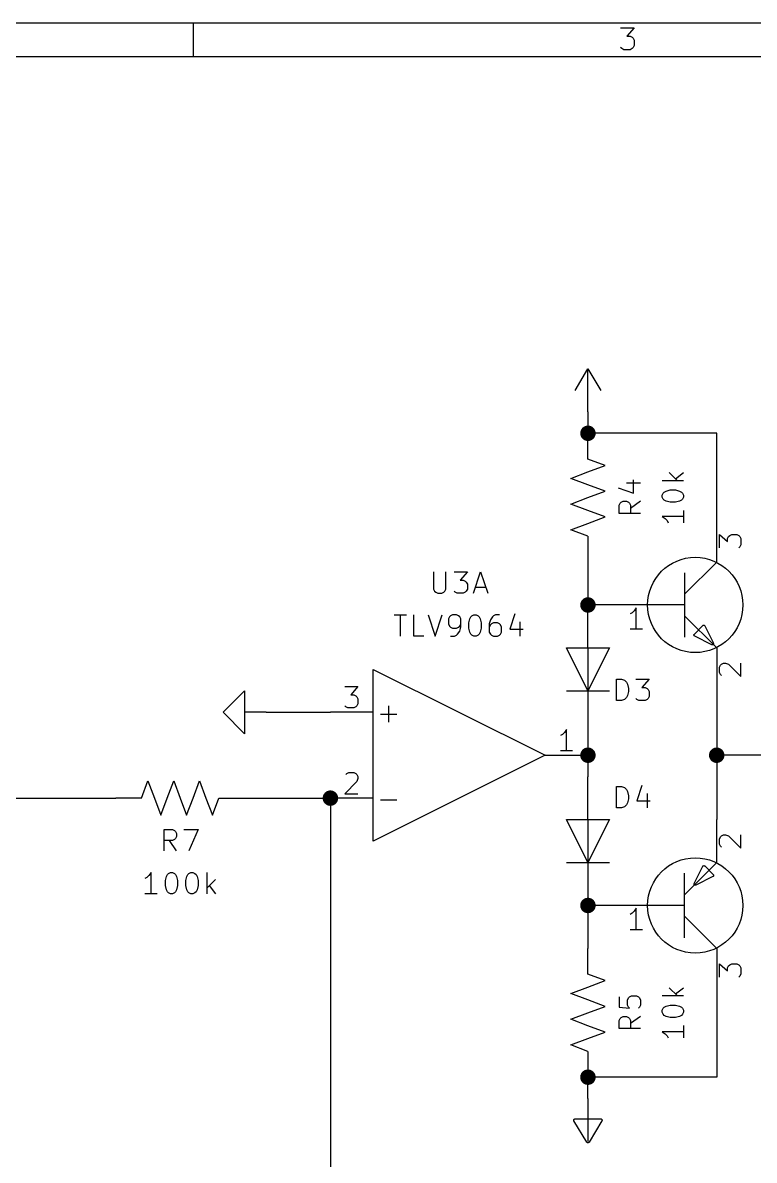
# Model space of a CAD drawing. Extents: x 0.4 to 11.3, y -7.9 to -0.4.
# Drawn here: x 3.933 to 5.637, y -3.043 to -0.394 of the extents above; entities that cross this region are included whole.
import ezdxf

# ---------------------------------------------------------------- set-up
doc = ezdxf.new("R2010")
doc.units = 0
doc.header["$MEASUREMENT"] = 0
for name, color, linetype in [('CYAN2', 4, 'CONTINUOUS'), ('GREEN3', 91, 'CONTINUOUS'), ('LYELLOW', 51, 'CONTINUOUS'), ('RED2', 1, 'CONTINUOUS'), ('RED3', 11, 'CONTINUOUS')]:
    doc.layers.add(name, color=color, linetype=linetype)

msp = doc.modelspace()

# ---------------------------------------------------------------- linework, layer by layer
at = {"layer": 'CYAN2', "linetype": 'CONTINUOUS'}
for p, q in [((5.43947, -1.44167), (5.45852, -1.46071)), ((5.43947, -1.44167), (5.45852, -1.46071)), ((5.45376, -1.45595), (5.4728, -1.44167)), ((5.45376, -1.45595), (5.4728, -1.44167)), ((5.32043, -1.47738), (5.35614, -1.48928)), ((5.32043, -1.47738), (5.35614, -1.48928)), ((5.33947, -1.46547), (5.3728, -1.46547)), ((5.33947, -1.46547), (5.3728, -1.46547)), ((5.35614, -1.48928), (5.35614, -1.45833)), ((5.35614, -1.48928), (5.35614, -1.45833)), ((5.4728, -1.46071), (5.4228, -1.46071)), ((5.4728, -1.46071), (5.4228, -1.46071)), ((5.43233, -1.48452), (5.44185, -1.48214)), ((5.43233, -1.48452), (5.44185, -1.48214)), ((5.44185, -1.48214), (5.45376, -1.48214)), ((5.44185, -1.48214), (5.45376, -1.48214)), ((5.45376, -1.48214), (5.46328, -1.48452)), ((5.45376, -1.48214), (5.46328, -1.48452)), ((5.32757, -1.51071), (5.33233, -1.50833)), ((5.32757, -1.51071), (5.33233, -1.50833)), ((5.33233, -1.50833), (5.33947, -1.50833)), ((5.33233, -1.50833), (5.33947, -1.50833)), ((5.33947, -1.50833), (5.34423, -1.51071)), ((5.33947, -1.50833), (5.34423, -1.51071)), ((5.3728, -1.50833), (5.349, -1.525)), ((5.3728, -1.50833), (5.349, -1.525)), ((5.4228, -1.49404), (5.42519, -1.48928)), ((5.4228, -1.49404), (5.42519, -1.48928)), ((5.4228, -1.49881), (5.4228, -1.49404)), ((5.4228, -1.49881), (5.4228, -1.49404)), ((5.42519, -1.50357), (5.4228, -1.49881)), ((5.42519, -1.50357), (5.4228, -1.49881)), ((5.42519, -1.48928), (5.42757, -1.4869)), ((5.42519, -1.48928), (5.42757, -1.4869)), ((5.42757, -1.50595), (5.42519, -1.50357)), ((5.42757, -1.50595), (5.42519, -1.50357)), ((5.42757, -1.4869), (5.43233, -1.48452)), ((5.42757, -1.4869), (5.43233, -1.48452)), ((5.43233, -1.50833), (5.42757, -1.50595)), ((5.43233, -1.50833), (5.42757, -1.50595)), ((5.44185, -1.51071), (5.43233, -1.50833)), ((5.44185, -1.51071), (5.43233, -1.50833)), ((5.46328, -1.50833), (5.45376, -1.51071)), ((5.46328, -1.50833), (5.45376, -1.51071)), ((5.46328, -1.48452), (5.46804, -1.4869)), ((5.46328, -1.48452), (5.46804, -1.4869)), ((5.46804, -1.50595), (5.46328, -1.50833)), ((5.46804, -1.50595), (5.46328, -1.50833)), ((5.46804, -1.4869), (5.47043, -1.48928)), ((5.46804, -1.4869), (5.47043, -1.48928)), ((5.47043, -1.50357), (5.46804, -1.50595)), ((5.47043, -1.50357), (5.46804, -1.50595)), ((5.47043, -1.48928), (5.4728, -1.49404)), ((5.47043, -1.48928), (5.4728, -1.49404)), ((5.4728, -1.49881), (5.47043, -1.50357)), ((5.4728, -1.49881), (5.47043, -1.50357)), ((5.4728, -1.49404), (5.4728, -1.49881)), ((5.4728, -1.49404), (5.4728, -1.49881)), ((5.3228, -1.51785), (5.32519, -1.51309)), ((5.3228, -1.51785), (5.32519, -1.51309)), ((5.3228, -1.5369), (5.3228, -1.51785)), ((5.3228, -1.5369), (5.3228, -1.51785)), ((5.32519, -1.51309), (5.32757, -1.51071)), ((5.32519, -1.51309), (5.32757, -1.51071)), ((5.34423, -1.51071), (5.34661, -1.51309)), ((5.34423, -1.51071), (5.34661, -1.51309)), ((5.34661, -1.51309), (5.349, -1.51785)), ((5.34661, -1.51309), (5.349, -1.51785)), ((5.349, -1.51785), (5.349, -1.5369)), ((5.349, -1.51785), (5.349, -1.5369)), ((5.45376, -1.51071), (5.44185, -1.51071)), ((5.45376, -1.51071), (5.44185, -1.51071)), ((5.4728, -1.52976), (5.4728, -1.55833)), ((5.4728, -1.52976), (5.4728, -1.55833)), ((5.3728, -1.5369), (5.3228, -1.5369)), ((5.3728, -1.5369), (5.3228, -1.5369)), ((5.4728, -1.54404), (5.4228, -1.54404)), ((5.4228, -1.54404), (5.42995, -1.5488)), ((5.4728, -1.54404), (5.4228, -1.54404)), ((5.4228, -1.54404), (5.42995, -1.5488)), ((5.42995, -1.5488), (5.43471, -1.55357)), ((5.42995, -1.5488), (5.43471, -1.55357)), ((5.43471, -1.55357), (5.43709, -1.55833)), ((5.43471, -1.55357), (5.43709, -1.55833)), ((4.89047, -1.6728), (4.89047, -1.71328)), ((4.89047, -1.6728), (4.89047, -1.71328)), ((4.91904, -1.71328), (4.91904, -1.6728)), ((4.91904, -1.71328), (4.91904, -1.6728)), ((4.93809, -1.6728), (4.96905, -1.6728)), ((4.93809, -1.6728), (4.96905, -1.6728)), ((4.96905, -1.6728), (4.95238, -1.69185)), ((4.96905, -1.6728), (4.95238, -1.69185)), ((4.95238, -1.69185), (4.95952, -1.69185)), ((4.95238, -1.69185), (4.95952, -1.69185)), ((4.95952, -1.69185), (4.96428, -1.69423)), ((4.95952, -1.69185), (4.96428, -1.69423)), ((4.96428, -1.69423), (4.96667, -1.69661)), ((4.96428, -1.69423), (4.96667, -1.69661)), ((4.98333, -1.7228), (5, -1.6728)), ((4.98333, -1.7228), (5, -1.6728)), ((5, -1.6728), (5.01667, -1.7228)), ((5, -1.6728), (5.01667, -1.7228)), ((4.89047, -1.71328), (4.89285, -1.71804)), ((4.89047, -1.71328), (4.89285, -1.71804)), ((4.89285, -1.71804), (4.89524, -1.72043)), ((4.89285, -1.71804), (4.89524, -1.72043)), ((4.89524, -1.72043), (4.9, -1.7228)), ((4.89524, -1.72043), (4.9, -1.7228)), ((4.90952, -1.7228), (4.91428, -1.72043)), ((4.90952, -1.7228), (4.91428, -1.72043)), ((4.91428, -1.72043), (4.91667, -1.71804)), ((4.91428, -1.72043), (4.91667, -1.71804)), ((4.91667, -1.71804), (4.91904, -1.71328)), ((4.91667, -1.71804), (4.91904, -1.71328)), ((4.94048, -1.72043), (4.93809, -1.71804)), ((4.94048, -1.72043), (4.93809, -1.71804)), ((4.94524, -1.7228), (4.94048, -1.72043)), ((4.94524, -1.7228), (4.94048, -1.72043)), ((4.96428, -1.72043), (4.95952, -1.7228)), ((4.96428, -1.72043), (4.95952, -1.7228)), ((4.96667, -1.71804), (4.96428, -1.72043)), ((4.96667, -1.71804), (4.96428, -1.72043)), ((4.96667, -1.69661), (4.96905, -1.70137)), ((4.96667, -1.69661), (4.96905, -1.70137)), ((4.96905, -1.71328), (4.96667, -1.71804)), ((4.96905, -1.71328), (4.96667, -1.71804)), ((4.96905, -1.70137), (4.96905, -1.71328)), ((4.96905, -1.70137), (4.96905, -1.71328)), ((4.98809, -1.70852), (5.0119, -1.70852)), ((4.98809, -1.70852), (5.0119, -1.70852)), ((4.9, -1.7228), (4.90952, -1.7228)), ((4.9, -1.7228), (4.90952, -1.7228)), ((4.95952, -1.7228), (4.94524, -1.7228)), ((4.95952, -1.7228), (4.94524, -1.7228)), ((4.79881, -1.7728), (4.82738, -1.7728)), ((4.79881, -1.7728), (4.82738, -1.7728)), ((4.8131, -1.8228), (4.8131, -1.7728)), ((4.8131, -1.8228), (4.8131, -1.7728)), ((4.84405, -1.8228), (4.84405, -1.7728)), ((4.84405, -1.8228), (4.84405, -1.7728)), ((4.87738, -1.7728), (4.89405, -1.8228)), ((4.87738, -1.7728), (4.89405, -1.8228)), ((4.89405, -1.8228), (4.91072, -1.7728)), ((4.89405, -1.8228), (4.91072, -1.7728)), ((4.92976, -1.77519), (4.92738, -1.77757)), ((4.92976, -1.77519), (4.92738, -1.77757)), ((4.93453, -1.7728), (4.92976, -1.77519)), ((4.93453, -1.7728), (4.92976, -1.77519)), ((4.94405, -1.7728), (4.93453, -1.7728)), ((4.94405, -1.7728), (4.93453, -1.7728)), ((4.94881, -1.77519), (4.94405, -1.7728)), ((4.94881, -1.77519), (4.94405, -1.7728)), ((4.95119, -1.77757), (4.94881, -1.77519)), ((4.95119, -1.77757), (4.94881, -1.77519)), ((4.97738, -1.77757), (4.97976, -1.77519)), ((4.97738, -1.77757), (4.97976, -1.77519)), ((4.97976, -1.77519), (4.98452, -1.7728)), ((4.97976, -1.77519), (4.98452, -1.7728)), ((4.98452, -1.7728), (4.98929, -1.7728)), ((4.98452, -1.7728), (4.98929, -1.7728)), ((4.98929, -1.7728), (4.99405, -1.77519)), ((4.98929, -1.7728), (4.99405, -1.77519)), ((4.99405, -1.77519), (4.99643, -1.77757)), ((4.99405, -1.77519), (4.99643, -1.77757)), ((5.02976, -1.77519), (5.02738, -1.77757)), ((5.02976, -1.77519), (5.02738, -1.77757)), ((5.03452, -1.7728), (5.02976, -1.77519)), ((5.03452, -1.7728), (5.02976, -1.77519)), ((5.04405, -1.7728), (5.03452, -1.7728)), ((5.04405, -1.7728), (5.03452, -1.7728)), ((5.07976, -1.77043), (5.06786, -1.80614)), ((5.07976, -1.77043), (5.06786, -1.80614)), ((4.92738, -1.77757), (4.925, -1.78233)), ((4.92738, -1.77757), (4.925, -1.78233)), ((4.925, -1.78233), (4.925, -1.79423)), ((4.925, -1.78233), (4.925, -1.79423)), ((4.925, -1.79423), (4.92738, -1.799)), ((4.925, -1.79423), (4.92738, -1.799)), ((4.92738, -1.799), (4.92976, -1.80137)), ((4.92738, -1.799), (4.92976, -1.80137)), ((4.92976, -1.80137), (4.93453, -1.80376)), ((4.92976, -1.80137), (4.93453, -1.80376)), ((4.94405, -1.80376), (4.94881, -1.80137)), ((4.94405, -1.80376), (4.94881, -1.80137)), ((4.94881, -1.80137), (4.95119, -1.799)), ((4.94881, -1.80137), (4.95119, -1.799)), ((4.95357, -1.78233), (4.95119, -1.77757)), ((4.95357, -1.78233), (4.95119, -1.77757)), ((4.95119, -1.799), (4.95357, -1.79423)), ((4.95119, -1.799), (4.95357, -1.79423)), ((4.95119, -1.8109), (4.95357, -1.80137)), ((4.95119, -1.8109), (4.95357, -1.80137)), ((4.95357, -1.80137), (4.95357, -1.78233)), ((4.95357, -1.80137), (4.95357, -1.78233)), ((4.97262, -1.79185), (4.975, -1.78233)), ((4.97262, -1.79185), (4.975, -1.78233)), ((4.97262, -1.80376), (4.97262, -1.79185)), ((4.97262, -1.80376), (4.97262, -1.79185)), ((4.975, -1.78233), (4.97738, -1.77757)), ((4.975, -1.78233), (4.97738, -1.77757)), ((4.99643, -1.77757), (4.99881, -1.78233)), ((4.99643, -1.77757), (4.99881, -1.78233)), ((4.99881, -1.78233), (5.00119, -1.79185)), ((4.99881, -1.78233), (5.00119, -1.79185)), ((5.00119, -1.79185), (5.00119, -1.80376)), ((5.00119, -1.79185), (5.00119, -1.80376)), ((5.02262, -1.78471), (5.02024, -1.79423)), ((5.02262, -1.78471), (5.02024, -1.79423)), ((5.02024, -1.79423), (5.02024, -1.81328)), ((5.02024, -1.79423), (5.02024, -1.81328)), ((5.02262, -1.79661), (5.02024, -1.80137)), ((5.02262, -1.79661), (5.02024, -1.80137)), ((5.02738, -1.77757), (5.02262, -1.78471)), ((5.02738, -1.77757), (5.02262, -1.78471)), ((5.025, -1.79423), (5.02262, -1.79661)), ((5.025, -1.79423), (5.02262, -1.79661)), ((5.02976, -1.79185), (5.025, -1.79423)), ((5.02976, -1.79185), (5.025, -1.79423)), ((5.03929, -1.79185), (5.02976, -1.79185)), ((5.03929, -1.79185), (5.02976, -1.79185)), ((5.04405, -1.79423), (5.03929, -1.79185)), ((5.04405, -1.79423), (5.03929, -1.79185)), ((5.04643, -1.79661), (5.04405, -1.79423)), ((5.04643, -1.79661), (5.04405, -1.79423)), ((5.04881, -1.80137), (5.04643, -1.79661)), ((5.04881, -1.80137), (5.04643, -1.79661)), ((5.04881, -1.81328), (5.04881, -1.80137)), ((5.04881, -1.81328), (5.04881, -1.80137)), ((5.09167, -1.78947), (5.09167, -1.8228)), ((5.09167, -1.78947), (5.09167, -1.8228)), ((4.86786, -1.8228), (4.84405, -1.8228)), ((4.86786, -1.8228), (4.84405, -1.8228)), ((4.92976, -1.8228), (4.93929, -1.8228)), ((4.92976, -1.8228), (4.93929, -1.8228)), ((4.93453, -1.80376), (4.94405, -1.80376)), ((4.93453, -1.80376), (4.94405, -1.80376)), ((4.93929, -1.8228), (4.94405, -1.82043)), ((4.93929, -1.8228), (4.94405, -1.82043)), ((4.94405, -1.82043), (4.94643, -1.81804)), ((4.94405, -1.82043), (4.94643, -1.81804)), ((4.94643, -1.81804), (4.95119, -1.8109)), ((4.94643, -1.81804), (4.95119, -1.8109)), ((4.975, -1.81328), (4.97262, -1.80376)), ((4.975, -1.81328), (4.97262, -1.80376)), ((4.97738, -1.81804), (4.975, -1.81328)), ((4.97738, -1.81804), (4.975, -1.81328)), ((4.97976, -1.82043), (4.97738, -1.81804)), ((4.97976, -1.82043), (4.97738, -1.81804)), ((4.98452, -1.8228), (4.97976, -1.82043)), ((4.98452, -1.8228), (4.97976, -1.82043)), ((4.98929, -1.8228), (4.98452, -1.8228)), ((4.98929, -1.8228), (4.98452, -1.8228)), ((4.99405, -1.82043), (4.98929, -1.8228)), ((4.99405, -1.82043), (4.98929, -1.8228)), ((4.99643, -1.81804), (4.99405, -1.82043)), ((4.99643, -1.81804), (4.99405, -1.82043)), ((4.99881, -1.81328), (4.99643, -1.81804)), ((4.99881, -1.81328), (4.99643, -1.81804)), ((5.00119, -1.80376), (4.99881, -1.81328)), ((5.00119, -1.80376), (4.99881, -1.81328)), ((5.02024, -1.81328), (5.02262, -1.81804)), ((5.02024, -1.81328), (5.02262, -1.81804)), ((5.02262, -1.81804), (5.025, -1.82043)), ((5.02262, -1.81804), (5.025, -1.82043)), ((5.025, -1.82043), (5.02976, -1.8228)), ((5.025, -1.82043), (5.02976, -1.8228)), ((5.02976, -1.8228), (5.03929, -1.8228)), ((5.02976, -1.8228), (5.03929, -1.8228)), ((5.03929, -1.8228), (5.04405, -1.82043)), ((5.03929, -1.8228), (5.04405, -1.82043)), ((5.04405, -1.82043), (5.04643, -1.81804)), ((5.04405, -1.82043), (5.04643, -1.81804)), ((5.04643, -1.81804), (5.04881, -1.81328)), ((5.04643, -1.81804), (5.04881, -1.81328)), ((5.06786, -1.80614), (5.09881, -1.80614)), ((5.06786, -1.80614), (5.09881, -1.80614)), ((5.31628, -1.9728), (5.31628, -1.9228)), ((5.31628, -1.9228), (5.32819, -1.9228)), ((5.31628, -1.9728), (5.31628, -1.9228)), ((5.31628, -1.9228), (5.32819, -1.9228)), ((5.32819, -1.9228), (5.33533, -1.92519)), ((5.32819, -1.9228), (5.33533, -1.92519)), ((5.33533, -1.92519), (5.34009, -1.92995)), ((5.33533, -1.92519), (5.34009, -1.92995)), ((5.34009, -1.92995), (5.34247, -1.93471)), ((5.34009, -1.92995), (5.34247, -1.93471)), ((5.36152, -1.9228), (5.39247, -1.9228)), ((5.36152, -1.9228), (5.39247, -1.9228)), ((5.39247, -1.9228), (5.3758, -1.94185)), ((5.39247, -1.9228), (5.3758, -1.94185)), ((5.34247, -1.93471), (5.34485, -1.94423)), ((5.34247, -1.93471), (5.34485, -1.94423)), ((5.34485, -1.95137), (5.34247, -1.9609)), ((5.34485, -1.95137), (5.34247, -1.9609)), ((5.34485, -1.94423), (5.34485, -1.95137)), ((5.34485, -1.94423), (5.34485, -1.95137)), ((5.3758, -1.94185), (5.38295, -1.94185)), ((5.3758, -1.94185), (5.38295, -1.94185)), ((5.38295, -1.94185), (5.38771, -1.94423)), ((5.38295, -1.94185), (5.38771, -1.94423)), ((5.38771, -1.94423), (5.39009, -1.94661)), ((5.38771, -1.94423), (5.39009, -1.94661)), ((5.39009, -1.94661), (5.39247, -1.95137)), ((5.39009, -1.94661), (5.39247, -1.95137)), ((5.39247, -1.95137), (5.39247, -1.96328)), ((5.39247, -1.95137), (5.39247, -1.96328)), ((4.78595, -2.02313), (4.78595, -1.98504)), ((4.78595, -2.02313), (4.78595, -1.98504)), ((5.32819, -1.9728), (5.31628, -1.9728)), ((5.32819, -1.9728), (5.31628, -1.9728)), ((5.33533, -1.97043), (5.32819, -1.9728)), ((5.33533, -1.97043), (5.32819, -1.9728)), ((5.34009, -1.96566), (5.33533, -1.97043)), ((5.34009, -1.96566), (5.33533, -1.97043)), ((5.34247, -1.9609), (5.34009, -1.96566)), ((5.34247, -1.9609), (5.34009, -1.96566)), ((5.3639, -1.97043), (5.36152, -1.96804)), ((5.3639, -1.97043), (5.36152, -1.96804)), ((5.36866, -1.9728), (5.3639, -1.97043)), ((5.36866, -1.9728), (5.3639, -1.97043)), ((5.38295, -1.9728), (5.36866, -1.9728)), ((5.38295, -1.9728), (5.36866, -1.9728)), ((5.38771, -1.97043), (5.38295, -1.9728)), ((5.38771, -1.97043), (5.38295, -1.9728)), ((5.39009, -1.96804), (5.38771, -1.97043)), ((5.39009, -1.96804), (5.38771, -1.97043)), ((5.39247, -1.96328), (5.39009, -1.96804)), ((5.39247, -1.96328), (5.39009, -1.96804)), ((4.7669, -2.00408), (4.805, -2.00408)), ((4.7669, -2.00408), (4.805, -2.00408)), ((5.31628, -2.2228), (5.31628, -2.1728)), ((5.31628, -2.1728), (5.32819, -2.1728)), ((5.31628, -2.2228), (5.31628, -2.1728)), ((5.31628, -2.1728), (5.32819, -2.1728)), ((5.32819, -2.1728), (5.33533, -2.17519)), ((5.32819, -2.1728), (5.33533, -2.17519)), ((5.3758, -2.17043), (5.3639, -2.20614)), ((5.3758, -2.17043), (5.3639, -2.20614)), ((5.33533, -2.17519), (5.34009, -2.17995)), ((5.33533, -2.17519), (5.34009, -2.17995)), ((5.34009, -2.17995), (5.34247, -2.18471)), ((5.34009, -2.17995), (5.34247, -2.18471)), ((5.34247, -2.18471), (5.34485, -2.19423)), ((5.34247, -2.18471), (5.34485, -2.19423)), ((5.34485, -2.19423), (5.34485, -2.20137)), ((5.34485, -2.19423), (5.34485, -2.20137)), ((5.38771, -2.18947), (5.38771, -2.2228)), ((5.38771, -2.18947), (5.38771, -2.2228)), ((4.7669, -2.20408), (4.805, -2.20408)), ((4.7669, -2.20408), (4.805, -2.20408)), ((5.32819, -2.2228), (5.31628, -2.2228)), ((5.32819, -2.2228), (5.31628, -2.2228)), ((5.33533, -2.22043), (5.32819, -2.2228)), ((5.33533, -2.22043), (5.32819, -2.2228)), ((5.34009, -2.21566), (5.33533, -2.22043)), ((5.34009, -2.21566), (5.33533, -2.22043)), ((5.34247, -2.2109), (5.34009, -2.21566)), ((5.34247, -2.2109), (5.34009, -2.21566)), ((5.34485, -2.20137), (5.34247, -2.2109)), ((5.34485, -2.20137), (5.34247, -2.2109)), ((5.3639, -2.20614), (5.39485, -2.20614)), ((5.3639, -2.20614), (5.39485, -2.20614)), ((4.26309, -2.3228), (4.26309, -2.2728)), ((4.26309, -2.2728), (4.28214, -2.2728)), ((4.28214, -2.2728), (4.2869, -2.27519)), ((4.2869, -2.27519), (4.28928, -2.27757)), ((4.28928, -2.27757), (4.29166, -2.28233)), ((4.30833, -2.2728), (4.34166, -2.2728)), ((4.34166, -2.2728), (4.32024, -2.3228)), ((4.28214, -2.299), (4.26309, -2.299)), ((4.29166, -2.3228), (4.275, -2.299)), ((4.2869, -2.29661), (4.28214, -2.299)), ((4.28928, -2.29423), (4.2869, -2.29661)), ((4.29166, -2.28947), (4.28928, -2.29423)), ((4.29166, -2.28233), (4.29166, -2.28947)), ((4.22262, -2.38471), (4.21786, -2.38709)), ((4.22738, -2.37995), (4.22262, -2.38471)), ((4.23214, -2.3728), (4.22738, -2.37995)), ((4.23214, -2.4228), (4.23214, -2.3728)), ((4.26548, -2.39185), (4.26785, -2.38233)), ((4.26785, -2.38233), (4.27024, -2.37757)), ((4.27024, -2.37757), (4.27262, -2.37519)), ((4.27262, -2.37519), (4.27738, -2.3728)), ((4.27738, -2.3728), (4.28214, -2.3728)), ((4.28214, -2.3728), (4.2869, -2.37519)), ((4.2869, -2.37519), (4.28928, -2.37757)), ((4.28928, -2.37757), (4.29167, -2.38233)), ((4.29167, -2.38233), (4.29405, -2.39185)), ((4.31309, -2.39185), (4.31547, -2.38233)), ((4.31547, -2.38233), (4.31785, -2.37757)), ((4.31785, -2.37757), (4.32024, -2.37519)), ((4.32024, -2.37519), (4.325, -2.3728)), ((4.325, -2.3728), (4.32976, -2.3728)), ((4.32976, -2.3728), (4.33452, -2.37519)), ((4.33452, -2.37519), (4.3369, -2.37757)), ((4.3369, -2.37757), (4.33928, -2.38233)), ((4.33928, -2.38233), (4.34167, -2.39185)), ((4.36309, -2.4228), (4.36309, -2.3728)), ((4.26548, -2.40376), (4.26548, -2.39185)), ((4.26785, -2.41328), (4.26548, -2.40376)), ((4.29405, -2.40376), (4.29167, -2.41328)), ((4.29405, -2.39185), (4.29405, -2.40376)), ((4.31309, -2.40376), (4.31309, -2.39185)), ((4.31547, -2.41328), (4.31309, -2.40376)), ((4.34167, -2.40376), (4.33928, -2.41328)), ((4.34167, -2.39185), (4.34167, -2.40376)), ((4.38214, -2.38947), (4.36309, -2.40852)), ((4.36785, -2.40376), (4.38214, -2.4228)), ((4.24643, -2.4228), (4.21786, -2.4228)), ((4.27024, -2.41804), (4.26785, -2.41328)), ((4.27262, -2.42043), (4.27024, -2.41804)), ((4.27738, -2.4228), (4.27262, -2.42043)), ((4.28214, -2.4228), (4.27738, -2.4228)), ((4.2869, -2.42043), (4.28214, -2.4228)), ((4.28928, -2.41804), (4.2869, -2.42043)), ((4.29167, -2.41328), (4.28928, -2.41804)), ((4.31785, -2.41804), (4.31547, -2.41328)), ((4.32024, -2.42043), (4.31785, -2.41804)), ((4.325, -2.4228), (4.32024, -2.42043)), ((4.32976, -2.4228), (4.325, -2.4228)), ((4.33452, -2.42043), (4.32976, -2.4228)), ((4.3369, -2.41804), (4.33452, -2.42043)), ((4.33928, -2.41328), (4.3369, -2.41804)), ((5.43947, -2.64167), (5.45852, -2.66071)), ((5.43947, -2.64167), (5.45852, -2.66071)), ((5.45376, -2.65595), (5.4728, -2.64167)), ((5.45376, -2.65595), (5.4728, -2.64167)), ((5.3228, -2.66309), (5.3228, -2.6869)), ((5.3228, -2.66309), (5.3228, -2.6869)), ((5.34185, -2.67023), (5.34423, -2.66547)), ((5.34185, -2.67023), (5.34423, -2.66547)), ((5.34185, -2.68214), (5.34185, -2.67023)), ((5.34185, -2.68214), (5.34185, -2.67023)), ((5.34423, -2.66547), (5.34661, -2.66309)), ((5.34423, -2.66547), (5.34661, -2.66309)), ((5.34661, -2.66309), (5.35137, -2.66071)), ((5.34661, -2.66309), (5.35137, -2.66071)), ((5.35137, -2.66071), (5.36328, -2.66071)), ((5.35137, -2.66071), (5.36328, -2.66071)), ((5.36328, -2.66071), (5.36804, -2.66309)), ((5.36328, -2.66071), (5.36804, -2.66309)), ((5.36804, -2.66309), (5.37043, -2.66547)), ((5.36804, -2.66309), (5.37043, -2.66547)), ((5.37043, -2.66547), (5.3728, -2.67023)), ((5.37043, -2.66547), (5.3728, -2.67023)), ((5.3728, -2.67023), (5.3728, -2.68214)), ((5.3728, -2.67023), (5.3728, -2.68214)), ((5.4728, -2.66071), (5.4228, -2.66071)), ((5.4728, -2.66071), (5.4228, -2.66071)), ((5.3228, -2.6869), (5.34661, -2.68928)), ((5.3228, -2.6869), (5.34661, -2.68928)), ((5.34423, -2.6869), (5.34185, -2.68214)), ((5.34423, -2.6869), (5.34185, -2.68214)), ((5.34661, -2.68928), (5.34423, -2.6869)), ((5.34661, -2.68928), (5.34423, -2.6869)), ((5.37043, -2.6869), (5.36804, -2.68928)), ((5.37043, -2.6869), (5.36804, -2.68928)), ((5.3728, -2.68214), (5.37043, -2.6869)), ((5.3728, -2.68214), (5.37043, -2.6869)), ((5.4228, -2.69404), (5.42519, -2.68928)), ((5.4228, -2.69404), (5.42519, -2.68928)), ((5.4228, -2.69881), (5.4228, -2.69404)), ((5.4228, -2.69881), (5.4228, -2.69404)), ((5.42519, -2.70357), (5.4228, -2.69881)), ((5.42519, -2.70357), (5.4228, -2.69881)), ((5.42519, -2.68928), (5.42757, -2.6869)), ((5.42519, -2.68928), (5.42757, -2.6869)), ((5.42757, -2.6869), (5.43233, -2.68452)), ((5.42757, -2.6869), (5.43233, -2.68452)), ((5.43233, -2.68452), (5.44185, -2.68214)), ((5.43233, -2.68452), (5.44185, -2.68214)), ((5.44185, -2.68214), (5.45376, -2.68214)), ((5.44185, -2.68214), (5.45376, -2.68214)), ((5.45376, -2.68214), (5.46328, -2.68452)), ((5.45376, -2.68214), (5.46328, -2.68452)), ((5.46328, -2.68452), (5.46804, -2.6869)), ((5.46328, -2.68452), (5.46804, -2.6869)), ((5.46804, -2.6869), (5.47043, -2.68928)), ((5.46804, -2.6869), (5.47043, -2.68928)), ((5.47043, -2.68928), (5.4728, -2.69404)), ((5.47043, -2.68928), (5.4728, -2.69404)), ((5.4728, -2.69881), (5.47043, -2.70357)), ((5.4728, -2.69881), (5.47043, -2.70357)), ((5.4728, -2.69404), (5.4728, -2.69881)), ((5.4728, -2.69404), (5.4728, -2.69881)), ((5.3228, -2.71785), (5.32519, -2.71309)), ((5.3228, -2.71785), (5.32519, -2.71309)), ((5.3228, -2.7369), (5.3228, -2.71785)), ((5.3228, -2.7369), (5.3228, -2.71785)), ((5.32519, -2.71309), (5.32757, -2.71071)), ((5.32519, -2.71309), (5.32757, -2.71071)), ((5.32757, -2.71071), (5.33233, -2.70833)), ((5.32757, -2.71071), (5.33233, -2.70833)), ((5.33233, -2.70833), (5.33947, -2.70833)), ((5.33233, -2.70833), (5.33947, -2.70833)), ((5.33947, -2.70833), (5.34423, -2.71071)), ((5.33947, -2.70833), (5.34423, -2.71071)), ((5.34423, -2.71071), (5.34661, -2.71309)), ((5.34423, -2.71071), (5.34661, -2.71309)), ((5.34661, -2.71309), (5.349, -2.71785)), ((5.34661, -2.71309), (5.349, -2.71785)), ((5.3728, -2.70833), (5.349, -2.725)), ((5.3728, -2.70833), (5.349, -2.725)), ((5.349, -2.71785), (5.349, -2.7369)), ((5.349, -2.71785), (5.349, -2.7369)), ((5.42757, -2.70595), (5.42519, -2.70357)), ((5.42757, -2.70595), (5.42519, -2.70357)), ((5.43233, -2.70833), (5.42757, -2.70595)), ((5.43233, -2.70833), (5.42757, -2.70595)), ((5.44185, -2.71071), (5.43233, -2.70833)), ((5.44185, -2.71071), (5.43233, -2.70833)), ((5.45376, -2.71071), (5.44185, -2.71071)), ((5.45376, -2.71071), (5.44185, -2.71071)), ((5.46328, -2.70833), (5.45376, -2.71071)), ((5.46328, -2.70833), (5.45376, -2.71071)), ((5.46804, -2.70595), (5.46328, -2.70833)), ((5.46804, -2.70595), (5.46328, -2.70833)), ((5.47043, -2.70357), (5.46804, -2.70595)), ((5.47043, -2.70357), (5.46804, -2.70595)), ((5.3728, -2.7369), (5.3228, -2.7369)), ((5.3728, -2.7369), (5.3228, -2.7369)), ((5.4728, -2.74404), (5.4228, -2.74404)), ((5.4228, -2.74404), (5.42995, -2.7488)), ((5.4728, -2.74404), (5.4228, -2.74404)), ((5.4228, -2.74404), (5.42995, -2.7488)), ((5.42995, -2.7488), (5.43471, -2.75357)), ((5.42995, -2.7488), (5.43471, -2.75357)), ((5.43471, -2.75357), (5.43709, -2.75833)), ((5.43471, -2.75357), (5.43709, -2.75833)), ((5.4728, -2.72976), (5.4728, -2.75833)), ((5.4728, -2.72976), (5.4728, -2.75833))]:
    msp.add_line(p, q, dxfattribs=at)
at = {"layer": 'GREEN3', "linetype": 'CONTINUOUS'}
for p, q in [((5.25, -1.3), (5.25, -1.35)), ((5.55, -1.35), (5.25, -1.35)), ((5.55, -1.55), (5.55, -1.35)), ((5.25, -1.65), (5.25, -1.75)), ((5.55, -1.95), (5.55, -2.1)), ((4.5, -2), (4.65, -2)), ((5.25, -2.05), (5.25, -2.1)), ((5.25, -2.1), (5.25, -2.15)), ((5.55, -2.1), (5.55, -2.25)), ((5.85, -2.1), (5.55, -2.1)), ((3.85, -2.2), (4.15, -2.2)), ((4.45, -2.2), (4.65, -2.2)), ((4.65, -2.2), (4.65, -3.6)), ((5.25, -2.45), (5.25, -2.55)), ((5.55, -2.65), (5.55, -2.85)), ((5.25, -2.9), (5.25, -2.85)), ((5.55, -2.85), (5.25, -2.85))]:
    msp.add_line(p, q, dxfattribs=at)
at = {"layer": 'GREEN3', "const_width": 0.018}
for points in [[(5.241, -1.35, 1), (5.259, -1.35, 1)], [(5.241, -1.75, 1), (5.259, -1.75, 1)], [(5.241, -2.1, 1), (5.259, -2.1, 1)], [(5.541, -2.1, 1), (5.559, -2.1, 1)], [(4.641, -2.2, 1), (4.659, -2.2, 1)], [(5.241, -2.45, 1), (5.259, -2.45, 1)], [(5.241, -2.85, 1), (5.259, -2.85, 1)]]:
    msp.add_lwpolyline(points, format="xyb", close=True, dxfattribs=at)
at = {"layer": 'LYELLOW', "linetype": 'CONTINUOUS'}
for p, q in [((4.75, -1.9), (5.15, -2.1)), ((4.75, -2.3), (4.75, -1.9)), ((5.15, -2.1), (4.75, -2.3))]:
    msp.add_line(p, q, dxfattribs=at)
at = {"layer": 'RED2', "linetype": 'CONTINUOUS'}
for p, q in [((0.3937, -0.3937), (11.2993, -0.3937)), ((4.33071, -0.47244), (4.33071, -0.3937)), ((5.32615, -0.40526), (5.35783, -0.40526)), ((5.35783, -0.40526), (5.34078, -0.42476)), ((5.34078, -0.42476), (5.34809, -0.42476)), ((5.34809, -0.42476), (5.35296, -0.4272)), ((5.35296, -0.4272), (5.3554, -0.42963)), ((5.3554, -0.42963), (5.35783, -0.43451)), ((5.35783, -0.44669), (5.3554, -0.45157)), ((5.35783, -0.43451), (5.35783, -0.44669)), ((0.47244, -0.47244), (11.2206, -0.47244)), ((5.32859, -0.45401), (5.32615, -0.45157)), ((5.33346, -0.45644), (5.32859, -0.45401)), ((5.34809, -0.45644), (5.33346, -0.45644)), ((5.35296, -0.45401), (5.34809, -0.45644)), ((5.3554, -0.45157), (5.35296, -0.45401)), ((5.22, -1.25), (5.25, -1.2)), ((5.25, -1.3), (5.25, -1.2)), ((5.25, -1.2), (5.28, -1.25)), ((5.25, -1.4), (5.25, -1.35)), ((5.25, -1.4), (5.25, -1.35)), ((5.25, -1.41), (5.25, -1.4)), ((5.29, -1.425), (5.25, -1.41)), ((5.25, -1.44), (5.29, -1.425)), ((5.21, -1.455), (5.25, -1.44)), ((5.25, -1.47), (5.21, -1.455)), ((5.29, -1.485), (5.25, -1.47)), ((5.21, -1.515), (5.25, -1.5)), ((5.25, -1.5), (5.29, -1.485)), ((5.25, -1.53), (5.21, -1.515)), ((5.29, -1.545), (5.25, -1.53)), ((5.21, -1.575), (5.25, -1.56)), ((5.25, -1.56), (5.29, -1.545)), ((5.55, -1.65), (5.55, -1.55)), ((5.55, -1.65), (5.55, -1.55)), ((5.25, -1.59), (5.21, -1.575)), ((5.25, -1.59), (5.25, -1.6)), ((5.25, -1.6), (5.25, -1.65)), ((5.25, -1.6), (5.25, -1.65)), ((5.475, -1.725), (5.55, -1.65)), ((5.475, -1.675), (5.475, -1.825)), ((5.25, -1.85), (5.25, -1.75)), ((5.475, -1.75), (5.25, -1.75)), ((5.475, -1.75), (5.25, -1.75)), ((5.25, -1.85), (5.25, -1.75)), ((5.475, -1.775), (5.55, -1.85)), ((5.49788, -1.81788), (5.51788, -1.79788)), ((5.51788, -1.79788), (5.51873, -1.79728)), ((5.51873, -1.79728), (5.51896, -1.79726)), ((5.51896, -1.79726), (5.51915, -1.79713)), ((5.51915, -1.79713), (5.51995, -1.79717)), ((5.51995, -1.79717), (5.52078, -1.7971)), ((5.52078, -1.7971), (5.52096, -1.79723)), ((5.52096, -1.79723), (5.52119, -1.79725)), ((5.52119, -1.79725), (5.52179, -1.79781)), ((5.52179, -1.79781), (5.52246, -1.79828)), ((5.52246, -1.79828), (5.52251, -1.7985)), ((5.52251, -1.7985), (5.52269, -1.79866)), ((5.52269, -1.79866), (5.54268, -1.83866)), ((5.497, -1.82018), (5.49707, -1.81996)), ((5.49728, -1.82082), (5.497, -1.82018)), ((5.49701, -1.81974), (5.49707, -1.81961)), ((5.49707, -1.81996), (5.49701, -1.81974)), ((5.49705, -1.81948), (5.49739, -1.81888)), ((5.49707, -1.81961), (5.49705, -1.81948)), ((5.4974, -1.8215), (5.49728, -1.82082)), ((5.49739, -1.81888), (5.49759, -1.81822)), ((5.49751, -1.82159), (5.4974, -1.8215)), ((5.49754, -1.82172), (5.49751, -1.82159)), ((5.49772, -1.82185), (5.49754, -1.82172)), ((5.49759, -1.81822), (5.49778, -1.81809)), ((5.49782, -1.82206), (5.49772, -1.82185)), ((5.49778, -1.81809), (5.49788, -1.81788)), ((5.49866, -1.82269), (5.49782, -1.82206)), ((5.53866, -1.84268), (5.49866, -1.82269)), ((5.2, -1.85), (5.3, -1.85)), ((5.25, -1.95), (5.2, -1.85)), ((5.25, -1.85), (5.25, -1.95)), ((5.3, -1.85), (5.25, -1.95)), ((5.53874, -1.84269), (5.53866, -1.84268)), ((5.53881, -1.84275), (5.53874, -1.84269)), ((5.53976, -1.84281), (5.53881, -1.84275)), ((5.5407, -1.84292), (5.53976, -1.84281)), ((5.54077, -1.84287), (5.5407, -1.84292)), ((5.54085, -1.84287), (5.54077, -1.84287)), ((5.54164, -1.84229), (5.54085, -1.84287)), ((5.54241, -1.84178), (5.54164, -1.84229)), ((5.54243, -1.8417), (5.54241, -1.84178)), ((5.5425, -1.84165), (5.54243, -1.8417)), ((5.54272, -1.84072), (5.5425, -1.84165)), ((5.54268, -1.83866), (5.54298, -1.83966)), ((5.543, -1.83982), (5.54272, -1.84072)), ((5.54298, -1.83966), (5.54296, -1.83974)), ((5.54296, -1.83974), (5.543, -1.83982)), ((5.55, -1.85), (5.55, -1.95)), ((5.55, -1.85), (5.55, -1.95)), ((4.75, -1.9), (5.15, -2.1)), ((4.75, -2.3), (4.75, -1.9)), ((4.4, -2), (4.45, -1.95)), ((4.45, -1.95), (4.45, -2)), ((5.2, -1.95), (5.3, -1.95)), ((5.25, -1.95), (5.25, -2.05)), ((5.25, -1.95), (5.25, -2.05)), ((4.45, -2.05), (4.4, -2)), ((4.5, -2), (4.45, -2)), ((4.45, -2), (4.45, -2.05)), ((4.75, -2), (4.65, -2)), ((4.75, -2), (4.65, -2)), ((5.15, -2.1), (4.75, -2.3)), ((5.15, -2.1), (5.25, -2.1)), ((5.15, -2.1), (5.25, -2.1)), ((4.21, -2.2), (4.225, -2.16)), ((4.225, -2.16), (4.24, -2.2)), ((4.27, -2.2), (4.285, -2.16)), ((4.285, -2.16), (4.3, -2.2)), ((4.33, -2.2), (4.345, -2.16)), ((4.345, -2.16), (4.36, -2.2)), ((5.25, -2.25), (5.25, -2.15)), ((5.25, -2.25), (5.25, -2.15)), ((4.2, -2.2), (4.15, -2.2)), ((4.21, -2.2), (4.2, -2.2)), ((4.24, -2.2), (4.255, -2.24)), ((4.255, -2.24), (4.27, -2.2)), ((4.3, -2.2), (4.315, -2.24)), ((4.315, -2.24), (4.33, -2.2)), ((4.36, -2.2), (4.375, -2.24)), ((4.375, -2.24), (4.39, -2.2)), ((4.39, -2.2), (4.4, -2.2)), ((4.4, -2.2), (4.45, -2.2)), ((4.75, -2.2), (4.65, -2.2)), ((4.75, -2.2), (4.65, -2.2)), ((5.2, -2.25), (5.3, -2.25)), ((5.25, -2.35), (5.2, -2.25)), ((5.25, -2.25), (5.25, -2.35)), ((5.3, -2.25), (5.25, -2.35)), ((5.55, -2.35), (5.55, -2.25)), ((5.55, -2.35), (5.55, -2.25)), ((5.2, -2.35), (5.3, -2.35)), ((5.25, -2.35), (5.25, -2.45)), ((5.25, -2.35), (5.25, -2.45)), ((5.475, -2.425), (5.55, -2.35)), ((5.51731, -2.35866), (5.51794, -2.35782)), ((5.51794, -2.35782), (5.51815, -2.35773)), ((5.51815, -2.35773), (5.51828, -2.35754)), ((5.51828, -2.35754), (5.51906, -2.35733)), ((5.51906, -2.35733), (5.51982, -2.357)), ((5.51982, -2.357), (5.52004, -2.35707)), ((5.52004, -2.35707), (5.52026, -2.35701)), ((5.52026, -2.35701), (5.521, -2.35735)), ((5.521, -2.35735), (5.52178, -2.35759)), ((5.52178, -2.35759), (5.52191, -2.35778)), ((5.52191, -2.35778), (5.52212, -2.35788)), ((5.52212, -2.35788), (5.54212, -2.37788)), ((5.475, -2.525), (5.475, -2.375)), ((5.49731, -2.39866), (5.51731, -2.35866)), ((5.54134, -2.38269), (5.50134, -2.40269)), ((5.5415, -2.38251), (5.54134, -2.38269)), ((5.54172, -2.38246), (5.5415, -2.38251)), ((5.5418, -2.38235), (5.54172, -2.38246)), ((5.54193, -2.3823), (5.5418, -2.38235)), ((5.54227, -2.3817), (5.54193, -2.3823)), ((5.54212, -2.37788), (5.5425, -2.37841)), ((5.54275, -2.38119), (5.54227, -2.3817)), ((5.5425, -2.37841), (5.5426, -2.3785)), ((5.5426, -2.3785), (5.54261, -2.37857)), ((5.54261, -2.37857), (5.54272, -2.37873)), ((5.54272, -2.37873), (5.54274, -2.37896)), ((5.54274, -2.37896), (5.54287, -2.37915)), ((5.54276, -2.38096), (5.54275, -2.38119)), ((5.5429, -2.38078), (5.54276, -2.38096)), ((5.54287, -2.37915), (5.54283, -2.37983)), ((5.54283, -2.37983), (5.54295, -2.38052)), ((5.54295, -2.38052), (5.54288, -2.38063)), ((5.54288, -2.38063), (5.5429, -2.38078)), ((5.49708, -2.4007), (5.49719, -2.39972)), ((5.49713, -2.40077), (5.49708, -2.4007)), ((5.49713, -2.40085), (5.49713, -2.40077)), ((5.4977, -2.40164), (5.49713, -2.40085)), ((5.49719, -2.39972), (5.49725, -2.39881)), ((5.49725, -2.39881), (5.4973, -2.39874)), ((5.4973, -2.39874), (5.49731, -2.39866)), ((5.49822, -2.40241), (5.4977, -2.40164)), ((5.49829, -2.40243), (5.49822, -2.40241)), ((5.49835, -2.4025), (5.49829, -2.40243)), ((5.49928, -2.40272), (5.49835, -2.4025)), ((5.50018, -2.403), (5.49928, -2.40272)), ((5.50026, -2.40296), (5.50018, -2.403)), ((5.50034, -2.40298), (5.50026, -2.40296)), ((5.50134, -2.40269), (5.50034, -2.40298)), ((5.475, -2.45), (5.25, -2.45)), ((5.475, -2.45), (5.25, -2.45)), ((5.475, -2.475), (5.55, -2.55)), ((5.25, -2.6), (5.25, -2.55)), ((5.25, -2.6), (5.25, -2.55)), ((5.55, -2.55), (5.55, -2.65)), ((5.55, -2.55), (5.55, -2.65)), ((5.25, -2.61), (5.25, -2.6)), ((5.29, -2.625), (5.25, -2.61)), ((5.21, -2.655), (5.25, -2.64)), ((5.25, -2.64), (5.29, -2.625)), ((5.25, -2.67), (5.21, -2.655)), ((5.29, -2.685), (5.25, -2.67)), ((5.21, -2.715), (5.25, -2.7)), ((5.25, -2.7), (5.29, -2.685)), ((5.25, -2.73), (5.21, -2.715)), ((5.29, -2.745), (5.25, -2.73)), ((5.25, -2.76), (5.29, -2.745)), ((5.21, -2.775), (5.25, -2.76)), ((5.25, -2.79), (5.21, -2.775)), ((5.25, -2.79), (5.25, -2.8)), ((5.25, -2.8), (5.25, -2.85)), ((5.25, -2.8), (5.25, -2.85)), ((5.25, -2.9), (5.25, -3)), ((5.21705, -2.94948), (5.2173, -2.94904)), ((5.21714, -2.95002), (5.21705, -2.94948)), ((5.21706, -2.95057), (5.21714, -2.95002)), ((5.21739, -2.95144), (5.21706, -2.95057)), ((5.2173, -2.94904), (5.21738, -2.94854)), ((5.21738, -2.94854), (5.21779, -2.94818)), ((5.2174, -2.9515), (5.21739, -2.95144)), ((5.21742, -2.95151), (5.2174, -2.9515)), ((5.21743, -2.95154), (5.21742, -2.95151)), ((5.24743, -3.00154), (5.21743, -2.95154)), ((5.21779, -2.94818), (5.21807, -2.9477)), ((5.21807, -2.9477), (5.21855, -2.94752)), ((5.21855, -2.94752), (5.21893, -2.9472)), ((5.21893, -2.9472), (5.21947, -2.94719)), ((5.21947, -2.94719), (5.22, -2.947)), ((5.22, -2.947), (5.28, -2.947)), ((5.28257, -2.95154), (5.25257, -3.00154)), ((5.28, -2.947), (5.28003, -2.947)), ((5.28003, -2.947), (5.28005, -2.947)), ((5.28005, -2.947), (5.28009, -2.94702)), ((5.28009, -2.94702), (5.28103, -2.94718)), ((5.28103, -2.94718), (5.28145, -2.94753)), ((5.28145, -2.94753), (5.28196, -2.94773)), ((5.28196, -2.94773), (5.28221, -2.94817)), ((5.28221, -2.94817), (5.2826, -2.9485)), ((5.28268, -2.95099), (5.28257, -2.95154)), ((5.2826, -2.9485), (5.28269, -2.94904)), ((5.28295, -2.95052), (5.28268, -2.95099)), ((5.28269, -2.94904), (5.28296, -2.94953)), ((5.28296, -2.94953), (5.28287, -2.95003)), ((5.28287, -2.95003), (5.28295, -2.95052)), ((5.2478, -3.00185), (5.24743, -3.00154)), ((5.24804, -3.00226), (5.2478, -3.00185)), ((5.24857, -3.00247), (5.24804, -3.00226)), ((5.24902, -3.00284), (5.24857, -3.00247)), ((5.2495, -3.00283), (5.24902, -3.00284)), ((5.24995, -3.003), (5.2495, -3.00283)), ((5.2505, -3.00281), (5.24995, -3.003)), ((5.25107, -3.0028), (5.2505, -3.00281)), ((5.25143, -3.00248), (5.25107, -3.0028)), ((5.25189, -3.00233), (5.25143, -3.00248)), ((5.25257, -3.00154), (5.25189, -3.00233))]:
    msp.add_line(p, q, dxfattribs=at)
at = {"layer": 'RED2'}
for centre in [(5.5, -1.75), (5.5, -2.45)]:
    msp.add_circle(centre, 0.111, dxfattribs=at)
at = {"layer": 'RED3', "linetype": 'CONTINUOUS'}
for p, q in [((5.55638, -1.61666), (5.55638, -1.58571)), ((5.55638, -1.58571), (5.57543, -1.60238)), ((5.55638, -1.61666), (5.55638, -1.58571)), ((5.55638, -1.58571), (5.57543, -1.60238)), ((5.57781, -1.59047), (5.58019, -1.58809)), ((5.57781, -1.59047), (5.58019, -1.58809)), ((5.58019, -1.58809), (5.58495, -1.58571)), ((5.58019, -1.58809), (5.58495, -1.58571)), ((5.58495, -1.58571), (5.59685, -1.58571)), ((5.58495, -1.58571), (5.59685, -1.58571)), ((5.59685, -1.58571), (5.60162, -1.58809)), ((5.59685, -1.58571), (5.60162, -1.58809)), ((5.60162, -1.58809), (5.604, -1.59047)), ((5.60162, -1.58809), (5.604, -1.59047)), ((5.57543, -1.59523), (5.57781, -1.59047)), ((5.57543, -1.59523), (5.57781, -1.59047)), ((5.57543, -1.60238), (5.57543, -1.59523)), ((5.57543, -1.60238), (5.57543, -1.59523)), ((5.604, -1.61428), (5.60162, -1.61666)), ((5.604, -1.61428), (5.60162, -1.61666)), ((5.604, -1.59047), (5.60638, -1.59523)), ((5.604, -1.59047), (5.60638, -1.59523)), ((5.60638, -1.60952), (5.604, -1.61428)), ((5.60638, -1.60952), (5.604, -1.61428)), ((5.60638, -1.59523), (5.60638, -1.60952)), ((5.60638, -1.59523), (5.60638, -1.60952)), ((5.35298, -1.76828), (5.34822, -1.77067)), ((5.35298, -1.76828), (5.34822, -1.77067)), ((5.35774, -1.76352), (5.35298, -1.76828)), ((5.35774, -1.76352), (5.35298, -1.76828)), ((5.3625, -1.75638), (5.35774, -1.76352)), ((5.3625, -1.75638), (5.35774, -1.76352)), ((5.3625, -1.80638), (5.3625, -1.75638)), ((5.3625, -1.80638), (5.3625, -1.75638)), ((5.37679, -1.80638), (5.34822, -1.80638)), ((5.37679, -1.80638), (5.34822, -1.80638)), ((5.55638, -1.89523), (5.55876, -1.89047)), ((5.55638, -1.89523), (5.55876, -1.89047)), ((5.55638, -1.90714), (5.55638, -1.89523)), ((5.55638, -1.90714), (5.55638, -1.89523)), ((5.55876, -1.9119), (5.55638, -1.90714)), ((5.55876, -1.9119), (5.55638, -1.90714)), ((5.55876, -1.89047), (5.56114, -1.88809)), ((5.55876, -1.89047), (5.56114, -1.88809)), ((5.56114, -1.88809), (5.5659, -1.88571)), ((5.56114, -1.88809), (5.5659, -1.88571)), ((5.5659, -1.88571), (5.57067, -1.88571)), ((5.5659, -1.88571), (5.57067, -1.88571)), ((5.57067, -1.88571), (5.57781, -1.88809)), ((5.57067, -1.88571), (5.57781, -1.88809)), ((5.57781, -1.88809), (5.60638, -1.91666)), ((5.57781, -1.88809), (5.60638, -1.91666)), ((5.60638, -1.91666), (5.60638, -1.88571)), ((5.60638, -1.91666), (5.60638, -1.88571)), ((5.56114, -1.91428), (5.55876, -1.9119)), ((5.56114, -1.91428), (5.55876, -1.9119)), ((4.68333, -1.93988), (4.71429, -1.93988)), ((4.68333, -1.93988), (4.71429, -1.93988)), ((4.71429, -1.93988), (4.69762, -1.95893)), ((4.71429, -1.93988), (4.69762, -1.95893)), ((4.69762, -1.95893), (4.70476, -1.95893)), ((4.69762, -1.95893), (4.70476, -1.95893)), ((4.70476, -1.95893), (4.70952, -1.96131)), ((4.70476, -1.95893), (4.70952, -1.96131)), ((4.68572, -1.9875), (4.68333, -1.98512)), ((4.68572, -1.9875), (4.68333, -1.98512)), ((4.70952, -1.96131), (4.71191, -1.96369)), ((4.70952, -1.96131), (4.71191, -1.96369)), ((4.71191, -1.98512), (4.70952, -1.9875)), ((4.71191, -1.98512), (4.70952, -1.9875)), ((4.71191, -1.96369), (4.71429, -1.96845)), ((4.71191, -1.96369), (4.71429, -1.96845)), ((4.71429, -1.98035), (4.71191, -1.98512)), ((4.71429, -1.98035), (4.71191, -1.98512)), ((4.71429, -1.96845), (4.71429, -1.98035)), ((4.71429, -1.96845), (4.71429, -1.98035)), ((4.69048, -1.98988), (4.68572, -1.9875)), ((4.69048, -1.98988), (4.68572, -1.9875)), ((4.70476, -1.98988), (4.69048, -1.98988)), ((4.70476, -1.98988), (4.69048, -1.98988)), ((4.70952, -1.9875), (4.70476, -1.98988)), ((4.70952, -1.9875), (4.70476, -1.98988)), ((5.2, -2.03988), (5.19524, -2.04702)), ((5.2, -2.03988), (5.19524, -2.04702)), ((5.2, -2.08988), (5.2, -2.03988)), ((5.2, -2.08988), (5.2, -2.03988)), ((5.19048, -2.05178), (5.18572, -2.05417)), ((5.19048, -2.05178), (5.18572, -2.05417)), ((5.19524, -2.04702), (5.19048, -2.05178)), ((5.19524, -2.04702), (5.19048, -2.05178)), ((5.21429, -2.08988), (5.18572, -2.08988)), ((5.21429, -2.08988), (5.18572, -2.08988)), ((4.68572, -2.14464), (4.68809, -2.14226)), ((4.68572, -2.14464), (4.68809, -2.14226)), ((4.68809, -2.14226), (4.69286, -2.13988)), ((4.68809, -2.14226), (4.69286, -2.13988)), ((4.69286, -2.13988), (4.70476, -2.13988)), ((4.69286, -2.13988), (4.70476, -2.13988)), ((4.70476, -2.13988), (4.70952, -2.14226)), ((4.70476, -2.13988), (4.70952, -2.14226)), ((4.70952, -2.14226), (4.71191, -2.14464)), ((4.70952, -2.14226), (4.71191, -2.14464)), ((4.71191, -2.14464), (4.71429, -2.1494)), ((4.71191, -2.14464), (4.71429, -2.1494)), ((4.71191, -2.16131), (4.68333, -2.18988)), ((4.71191, -2.16131), (4.68333, -2.18988)), ((4.71429, -2.15417), (4.71191, -2.16131)), ((4.71429, -2.15417), (4.71191, -2.16131)), ((4.71429, -2.1494), (4.71429, -2.15417)), ((4.71429, -2.1494), (4.71429, -2.15417)), ((4.68333, -2.18988), (4.71429, -2.18988)), ((4.68333, -2.18988), (4.71429, -2.18988)), ((5.55638, -2.29523), (5.55876, -2.29047)), ((5.55638, -2.29523), (5.55876, -2.29047)), ((5.55638, -2.30714), (5.55638, -2.29523)), ((5.55638, -2.30714), (5.55638, -2.29523)), ((5.55876, -2.29047), (5.56114, -2.28809)), ((5.55876, -2.29047), (5.56114, -2.28809)), ((5.56114, -2.28809), (5.5659, -2.28571)), ((5.56114, -2.28809), (5.5659, -2.28571)), ((5.5659, -2.28571), (5.57067, -2.28571)), ((5.5659, -2.28571), (5.57067, -2.28571)), ((5.57067, -2.28571), (5.57781, -2.28809)), ((5.57067, -2.28571), (5.57781, -2.28809)), ((5.57781, -2.28809), (5.60638, -2.31666)), ((5.57781, -2.28809), (5.60638, -2.31666)), ((5.60638, -2.31666), (5.60638, -2.28571)), ((5.60638, -2.31666), (5.60638, -2.28571)), ((5.55876, -2.3119), (5.55638, -2.30714)), ((5.55876, -2.3119), (5.55638, -2.30714)), ((5.56114, -2.31428), (5.55876, -2.3119)), ((5.56114, -2.31428), (5.55876, -2.3119)), ((5.35774, -2.46352), (5.35298, -2.46828)), ((5.35774, -2.46352), (5.35298, -2.46828)), ((5.3625, -2.45638), (5.35774, -2.46352)), ((5.3625, -2.45638), (5.35774, -2.46352)), ((5.3625, -2.50638), (5.3625, -2.45638)), ((5.3625, -2.50638), (5.3625, -2.45638)), ((5.35298, -2.46828), (5.34822, -2.47067)), ((5.35298, -2.46828), (5.34822, -2.47067)), ((5.37679, -2.50638), (5.34822, -2.50638)), ((5.37679, -2.50638), (5.34822, -2.50638)), ((5.55638, -2.61666), (5.55638, -2.58571)), ((5.55638, -2.58571), (5.57543, -2.60238)), ((5.55638, -2.61666), (5.55638, -2.58571)), ((5.55638, -2.58571), (5.57543, -2.60238)), ((5.57543, -2.59523), (5.57781, -2.59047)), ((5.57543, -2.59523), (5.57781, -2.59047)), ((5.57543, -2.60238), (5.57543, -2.59523)), ((5.57543, -2.60238), (5.57543, -2.59523)), ((5.57781, -2.59047), (5.58019, -2.58809)), ((5.57781, -2.59047), (5.58019, -2.58809)), ((5.58019, -2.58809), (5.58495, -2.58571)), ((5.58019, -2.58809), (5.58495, -2.58571)), ((5.58495, -2.58571), (5.59685, -2.58571)), ((5.58495, -2.58571), (5.59685, -2.58571)), ((5.59685, -2.58571), (5.60162, -2.58809)), ((5.59685, -2.58571), (5.60162, -2.58809)), ((5.60162, -2.58809), (5.604, -2.59047)), ((5.60162, -2.58809), (5.604, -2.59047)), ((5.604, -2.59047), (5.60638, -2.59523)), ((5.604, -2.59047), (5.60638, -2.59523)), ((5.60638, -2.59523), (5.60638, -2.60952)), ((5.60638, -2.59523), (5.60638, -2.60952)), ((5.604, -2.61428), (5.60162, -2.61666)), ((5.604, -2.61428), (5.60162, -2.61666)), ((5.60638, -2.60952), (5.604, -2.61428)), ((5.60638, -2.60952), (5.604, -2.61428))]:
    msp.add_line(p, q, dxfattribs=at)

doc.saveas('drawing.dxf')
